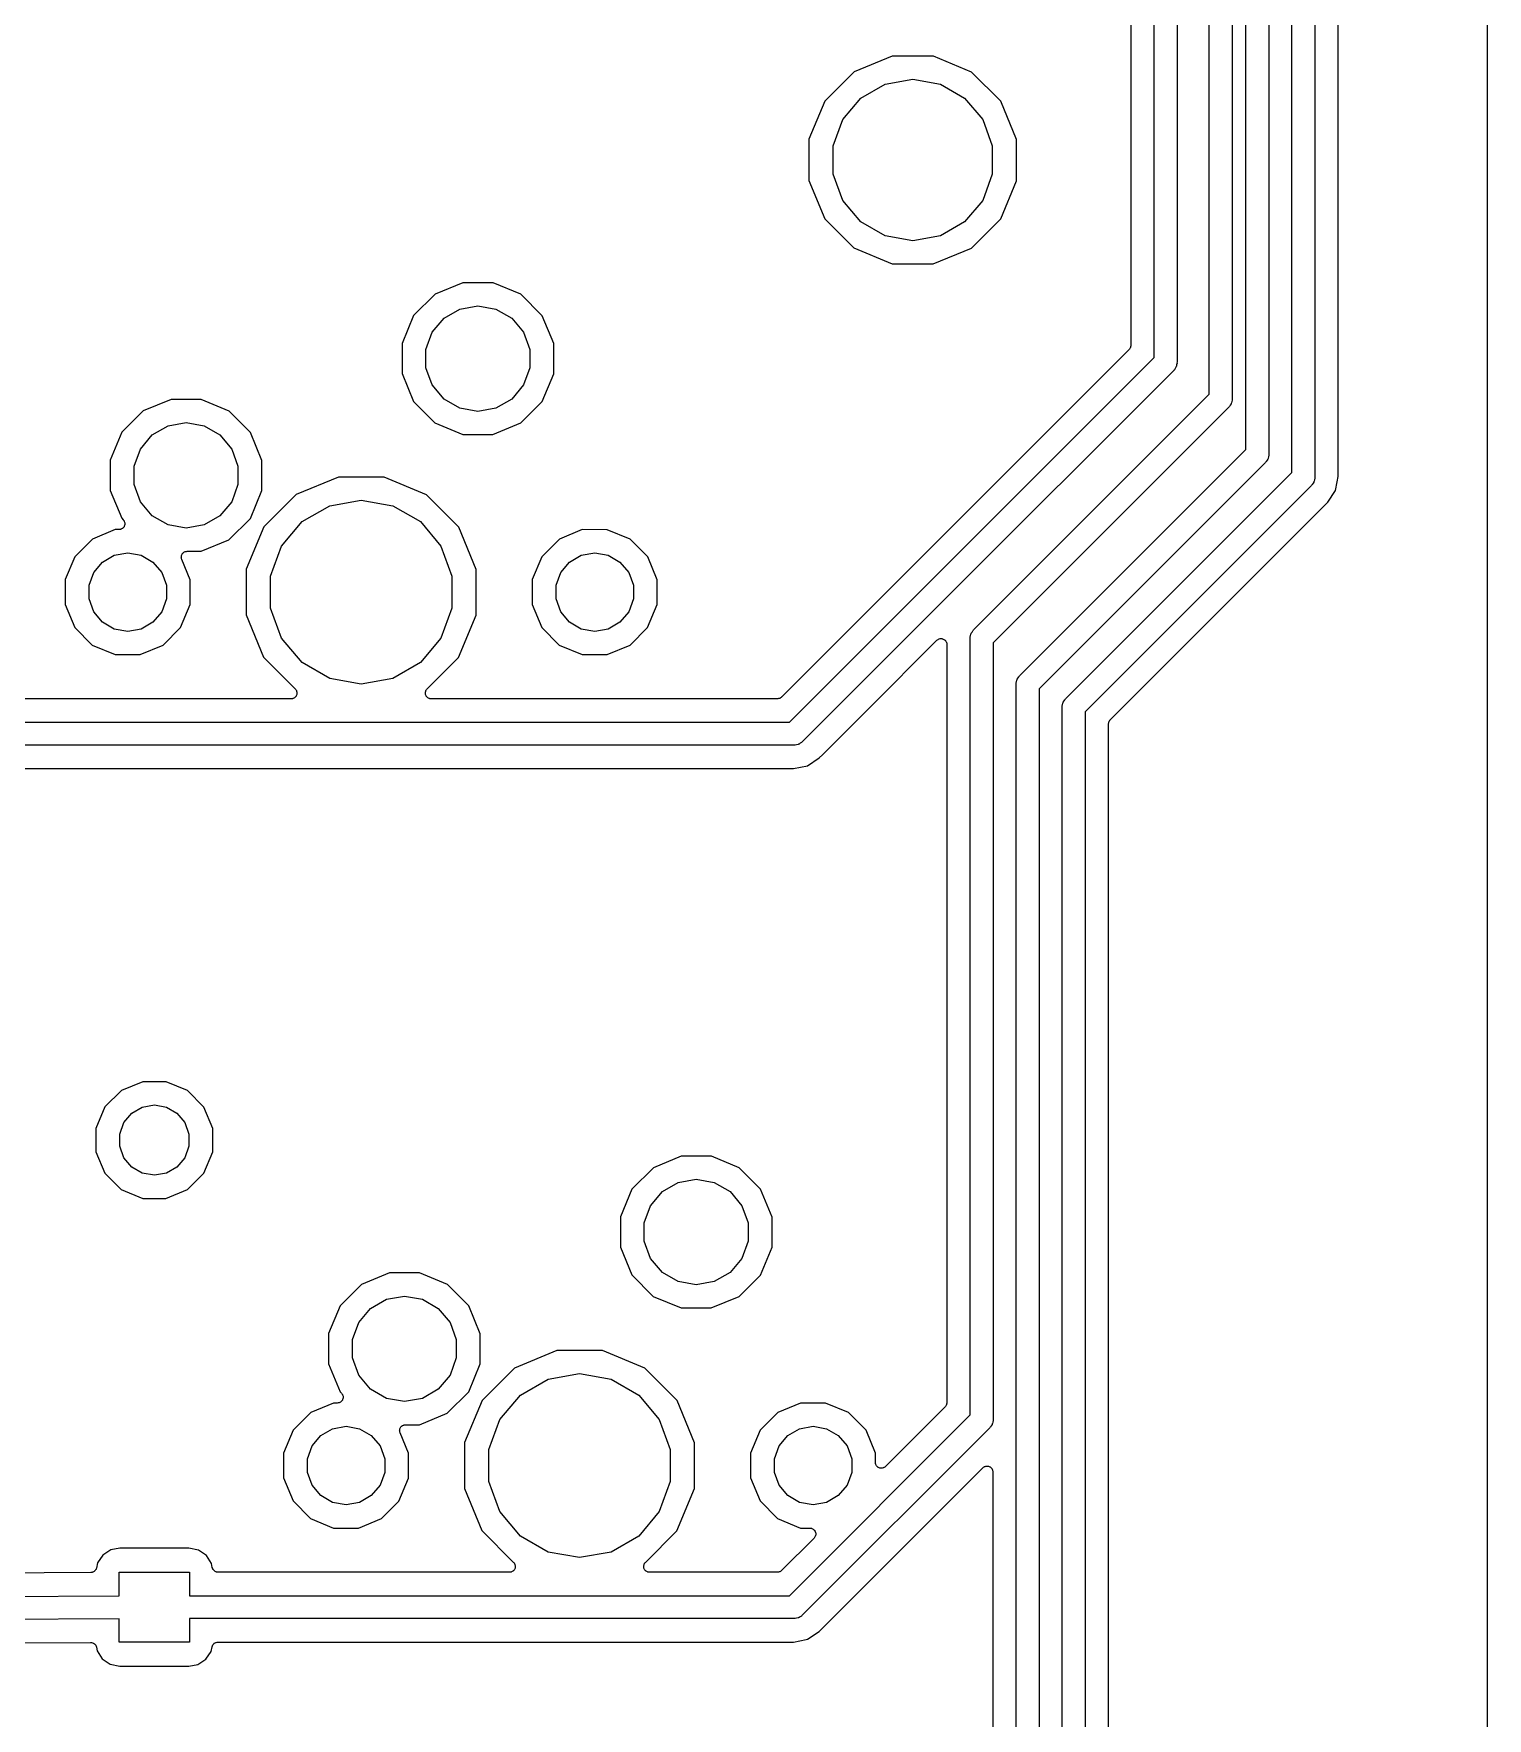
# Model space of a CAD drawing. Extents: x 30 to 169, y -146 to -30.
# Drawn here: x 137.38 to 169, y -103.5 to -66.85 of the extents above; entities that cross this region are included whole.
import ezdxf

# ---------------------------------------------------------------- set-up
doc = ezdxf.new("R2010")
doc.units = 0
doc.header["$MEASUREMENT"] = 0
doc.layers.add('BLACK', color=7, linetype='CONTINUOUS')

msp = doc.modelspace()

# ---------------------------------------------------------------- linework, layer by layer
at = {"layer": 'Black'}
for p, q in [((169, -32.7452), (169, -145.873)), ((165.25, -37), (165.25, -76.5)), ((164.75, -76.3964), (164.75, -37.1036)), ((165.758, -76.4875), (165.758, -37.0125)), ((163.75, -75.8964), (163.75, -38.1036)), ((164.25, -38), (164.25, -76)), ((163.45, -39.2), (163.45, -74.8)), ((162.95, -74.6964), (162.95, -39.3036)), ((161.75, -73.8964), (161.75, -40.1036)), ((162.25, -40), (162.25, -74)), ((161.242, -62.1366), (161.242, -73.6334)), ((156.053, -67.3416), (155.223, -67.6846)), ((156.951, -67.3424), (156.053, -67.3416)), ((157.781, -67.6869), (156.951, -67.3424)), ((155.223, -67.6846), (154.587, -68.3193)), ((158.415, -68.3226), (157.781, -67.6869)), ((155.371, -68.2543), (155.899, -67.9493)), ((155.899, -67.9493), (156.5, -67.8433)), ((156.5, -67.8433), (157.101, -67.9493)), ((157.101, -67.9493), (157.629, -68.2543)), ((154.587, -68.3193), (154.242, -69.1489)), ((154.979, -68.7217), (155.371, -68.2543)), ((157.629, -68.2543), (158.021, -68.7217)), ((158.758, -69.1528), (158.415, -68.3226)), ((154.77, -69.295), (154.979, -68.7217)), ((158.021, -68.7217), (158.23, -69.295)), ((154.242, -69.1489), (154.242, -70.0472)), ((158.758, -70.0511), (158.758, -69.1528)), ((154.77, -69.905), (154.77, -69.295)), ((158.23, -69.295), (158.23, -69.905)), ((154.979, -70.4783), (154.77, -69.905)), ((158.23, -69.905), (158.021, -70.4783)), ((154.242, -70.0472), (154.585, -70.8774)), ((158.413, -70.8807), (158.758, -70.0511)), ((155.371, -70.9457), (154.979, -70.4783)), ((158.021, -70.4783), (157.629, -70.9457)), ((154.585, -70.8774), (155.219, -71.5131)), ((155.899, -71.2507), (155.371, -70.9457)), ((157.629, -70.9457), (157.101, -71.2507)), ((157.777, -71.5154), (158.413, -70.8807)), ((156.5, -71.3567), (155.899, -71.2507)), ((157.101, -71.2507), (156.5, -71.3567)), ((155.219, -71.5131), (156.049, -71.8576)), ((156.947, -71.8584), (157.777, -71.5154)), ((156.049, -71.8576), (156.947, -71.8584)), ((146.106, -72.5195), (145.641, -72.9836)), ((146.713, -72.2687), (146.106, -72.5195)), ((147.37, -72.2693), (146.713, -72.2687)), ((147.976, -72.5212), (147.37, -72.2693)), ((148.44, -72.986), (147.976, -72.5212)), ((146.302, -73.0411), (146.648, -72.8418)), ((146.648, -72.8418), (147.04, -72.7726)), ((147.04, -72.7726), (147.432, -72.8418)), ((147.432, -72.8418), (147.778, -73.0411)), ((145.641, -72.9836), (145.389, -73.5902)), ((146.046, -73.3463), (146.302, -73.0411)), ((147.778, -73.0411), (148.034, -73.3463)), ((148.691, -73.593), (148.44, -72.986)), ((145.389, -73.5902), (145.389, -74.247)), ((145.91, -73.7208), (146.046, -73.3463)), ((148.034, -73.3463), (148.17, -73.7208)), ((148.691, -74.2498), (148.691, -73.593)), ((161.242, -73.6445), (161.237, -73.6605)), ((161.242, -73.6334), (161.241, -73.6389)), ((161.241, -73.6389), (161.242, -73.6445)), ((145.91, -74.1192), (145.91, -73.7208)), ((148.17, -73.7208), (148.17, -74.1192)), ((161.205, -73.7232), (156.464, -78.464)), ((156.823, -78.8232), (161.75, -73.8964)), ((161.208, -73.7186), (161.205, -73.7232)), ((161.212, -73.7151), (161.208, -73.7186)), ((161.221, -73.7007), (161.212, -73.7151)), ((161.23, -73.6871), (161.221, -73.7007)), ((161.232, -73.6817), (161.23, -73.6871)), ((161.234, -73.6769), (161.232, -73.6817)), ((161.237, -73.6605), (161.234, -73.6769)), ((162.249, -74.0218), (162.241, -74.0533)), ((162.25, -74), (162.248, -74.0108)), ((162.248, -74.0108), (162.249, -74.0218)), ((145.389, -74.247), (145.64, -74.854)), ((146.046, -74.4937), (145.91, -74.1192)), ((148.17, -74.1192), (148.034, -74.4937)), ((148.439, -74.8564), (148.691, -74.2498)), ((162.177, -74.1768), (157.177, -79.1768)), ((162.183, -74.1678), (162.177, -74.1768)), ((162.192, -74.1607), (162.183, -74.1678)), ((162.208, -74.1324), (162.192, -74.1607)), ((162.227, -74.1057), (162.208, -74.1324)), ((162.229, -74.095), (162.227, -74.1057)), ((162.235, -74.0855), (162.229, -74.095)), ((162.241, -74.0533), (162.235, -74.0855)), ((146.302, -74.7989), (146.046, -74.4937)), ((148.034, -74.4937), (147.778, -74.7989)), ((157.823, -79.8232), (162.95, -74.6964)), ((139.756, -75.0595), (139.291, -75.5236)), ((140.363, -74.8087), (139.756, -75.0595)), ((141.02, -74.8093), (140.363, -74.8087)), ((141.626, -75.0612), (141.02, -74.8093)), ((142.09, -75.526), (141.626, -75.0612)), ((145.64, -74.854), (146.104, -75.3188)), ((146.648, -74.9982), (146.302, -74.7989)), ((147.04, -75.0674), (146.648, -74.9982)), ((147.432, -74.9982), (147.04, -75.0674)), ((147.778, -74.7989), (147.432, -74.9982)), ((147.974, -75.3205), (148.439, -74.8564)), ((163.377, -74.9768), (158.25, -80.1036)), ((163.383, -74.9678), (163.377, -74.9768)), ((163.392, -74.9607), (163.383, -74.9678)), ((163.408, -74.9324), (163.392, -74.9607)), ((163.427, -74.9057), (163.408, -74.9324)), ((163.429, -74.895), (163.427, -74.9057)), ((163.435, -74.8855), (163.429, -74.895)), ((163.441, -74.8533), (163.435, -74.8855)), ((163.449, -74.8218), (163.441, -74.8533)), ((163.45, -74.8), (163.448, -74.8108)), ((163.448, -74.8108), (163.449, -74.8218)), ((139.952, -75.5811), (140.298, -75.3818)), ((140.298, -75.3818), (140.69, -75.3126)), ((140.69, -75.3126), (141.082, -75.3818)), ((141.082, -75.3818), (141.428, -75.5811)), ((146.104, -75.3188), (146.71, -75.5707)), ((147.367, -75.5713), (147.974, -75.3205)), ((139.291, -75.5236), (139.039, -76.1302)), ((139.696, -75.8863), (139.952, -75.5811)), ((141.428, -75.5811), (141.684, -75.8863)), ((142.341, -76.133), (142.09, -75.526)), ((146.71, -75.5707), (147.367, -75.5713)), ((139.039, -76.1302), (139.039, -76.787)), ((139.56, -76.2608), (139.696, -75.8863)), ((141.684, -75.8863), (141.82, -76.2608)), ((142.341, -76.7898), (142.341, -76.133)), ((158.823, -80.8232), (163.75, -75.8964)), ((164.177, -76.1768), (159.25, -81.1036)), ((164.183, -76.1678), (164.177, -76.1768)), ((164.192, -76.1607), (164.183, -76.1678)), ((164.208, -76.1324), (164.192, -76.1607)), ((164.227, -76.1057), (164.208, -76.1324)), ((164.229, -76.095), (164.227, -76.1057)), ((164.235, -76.0855), (164.229, -76.095)), ((164.241, -76.0533), (164.235, -76.0855)), ((164.249, -76.0218), (164.241, -76.0533)), ((164.25, -76), (164.248, -76.0108)), ((164.248, -76.0108), (164.249, -76.0218)), ((139.56, -76.6592), (139.56, -76.2608)), ((141.82, -76.2608), (141.82, -76.6592)), ((144.005, -76.4977), (143.085, -76.8778)), ((145, -76.4985), (144.005, -76.4977)), ((145.919, -76.8802), (145, -76.4985)), ((159.823, -81.3232), (164.75, -76.3964)), ((165.235, -76.5855), (165.229, -76.595)), ((165.241, -76.5533), (165.235, -76.5855)), ((165.249, -76.5218), (165.241, -76.5533)), ((165.25, -76.5), (165.248, -76.5108)), ((165.248, -76.5108), (165.249, -76.5218)), ((165.735, -76.601), (165.758, -76.4875)), ((139.039, -76.787), (139.29, -77.394)), ((139.696, -77.0337), (139.56, -76.6592)), ((141.82, -76.6592), (141.684, -77.0337)), ((142.089, -77.3964), (142.341, -76.7898)), ((143.085, -76.8778), (142.38, -77.5809)), ((146.622, -77.5846), (145.919, -76.8802)), ((165.177, -76.6768), (160.25, -81.6036)), ((165.183, -76.6678), (165.177, -76.6768)), ((165.192, -76.6607), (165.183, -76.6678)), ((165.208, -76.6324), (165.192, -76.6607)), ((165.227, -76.6057), (165.208, -76.6324)), ((165.229, -76.595), (165.227, -76.6057)), ((165.527, -77.0448), (165.698, -76.7891)), ((165.698, -76.7891), (165.735, -76.601)), ((139.952, -77.3389), (139.696, -77.0337)), ((141.684, -77.0337), (141.428, -77.3389)), ((143.213, -77.4667), (143.815, -77.1192)), ((143.815, -77.1192), (144.5, -76.9985)), ((144.5, -76.9985), (145.185, -77.1192)), ((145.185, -77.1192), (145.787, -77.4667)), ((160.795, -81.7768), (165.527, -77.0448)), ((139.151, -77.6409), (138.651, -77.8473)), ((139.23, -77.6409), (139.151, -77.6409)), ((139.246, -77.6381), (139.23, -77.6409)), ((139.263, -77.6366), (139.246, -77.6381)), ((139.268, -77.6343), (139.263, -77.6366)), ((139.273, -77.6333), (139.268, -77.6343)), ((139.288, -77.625), (139.273, -77.6333)), ((139.303, -77.618), (139.288, -77.625)), ((139.29, -77.394), (139.32, -77.4242)), ((139.307, -77.6141), (139.303, -77.618)), ((139.311, -77.6113), (139.307, -77.6141)), ((139.322, -77.5986), (139.311, -77.6113)), ((139.32, -77.4242), (139.329, -77.4378)), ((139.334, -77.5869), (139.322, -77.5986)), ((139.329, -77.4378), (139.34, -77.4505)), ((139.336, -77.5818), (139.334, -77.5869)), ((139.34, -77.5775), (139.336, -77.5818)), ((139.34, -77.4505), (139.342, -77.4558)), ((139.345, -77.5619), (139.34, -77.5775)), ((139.342, -77.4558), (139.345, -77.4604)), ((139.345, -77.4604), (139.349, -77.4764)), ((139.352, -77.5469), (139.345, -77.5619)), ((139.349, -77.4764), (139.355, -77.492)), ((139.353, -77.5413), (139.352, -77.5469)), ((139.355, -77.5361), (139.353, -77.5413)), ((139.355, -77.492), (139.355, -77.4976)), ((139.355, -77.4976), (139.356, -77.503)), ((139.356, -77.503), (139.355, -77.5195)), ((139.355, -77.5195), (139.355, -77.5361)), ((140.298, -77.5382), (139.952, -77.3389)), ((140.69, -77.6074), (140.298, -77.5382)), ((141.082, -77.5382), (140.69, -77.6074)), ((141.428, -77.3389), (141.082, -77.5382)), ((141.624, -77.8605), (142.089, -77.3964)), ((142.38, -77.5809), (141.999, -78.5002)), ((142.767, -77.9992), (143.213, -77.4667)), ((145.787, -77.4667), (146.233, -77.9992)), ((147.002, -78.5045), (146.622, -77.5846)), ((149.311, -77.6409), (148.811, -77.8473)), ((149.851, -77.6413), (149.311, -77.6409)), ((150.351, -77.8487), (149.851, -77.6413)), ((138.651, -77.8473), (138.269, -78.2292)), ((141.017, -78.1113), (141.624, -77.8605)), ((142.529, -78.6524), (142.767, -77.9992)), ((146.233, -77.9992), (146.471, -78.6524)), ((148.811, -77.8473), (148.429, -78.2292)), ((150.733, -78.2313), (150.351, -77.8487)), ((138.269, -78.2292), (138.061, -78.7285)), ((138.68, -78.5729), (138.871, -78.3457)), ((138.871, -78.3457), (139.128, -78.1974)), ((139.128, -78.1974), (139.42, -78.1458)), ((139.42, -78.1458), (139.712, -78.1974)), ((139.712, -78.1974), (139.969, -78.3457)), ((139.969, -78.3457), (140.16, -78.5729)), ((140.586, -78.2434), (140.588, -78.2297)), ((140.588, -78.2516), (140.586, -78.2434)), ((140.588, -78.2159), (140.591, -78.208)), ((140.588, -78.2297), (140.588, -78.2159)), ((140.588, -78.26), (140.588, -78.2516)), ((140.593, -78.273), (140.588, -78.26)), ((140.591, -78.208), (140.592, -78.1997)), ((140.592, -78.1997), (140.598, -78.1874)), ((140.596, -78.2865), (140.593, -78.273)), ((140.779, -78.7309), (140.596, -78.2865)), ((140.598, -78.1874), (140.603, -78.1744)), ((140.603, -78.1744), (140.608, -78.168)), ((140.608, -78.168), (140.612, -78.1606)), ((140.612, -78.1606), (140.622, -78.1513)), ((140.622, -78.1513), (140.631, -78.1407)), ((140.631, -78.1407), (140.639, -78.1365)), ((140.639, -78.1365), (140.645, -78.1308)), ((140.645, -78.1308), (140.658, -78.1256)), ((140.658, -78.1256), (140.67, -78.1186)), ((140.67, -78.1186), (140.678, -78.1172)), ((140.678, -78.1172), (140.686, -78.114)), ((140.686, -78.114), (140.699, -78.1134)), ((140.699, -78.1134), (140.713, -78.111)), ((140.713, -78.111), (141.017, -78.1113)), ((148.429, -78.2292), (148.221, -78.7285)), ((148.84, -78.5729), (149.031, -78.3457)), ((149.031, -78.3457), (149.288, -78.1974)), ((149.288, -78.1974), (149.58, -78.1458)), ((149.58, -78.1458), (149.872, -78.1974)), ((149.872, -78.1974), (150.129, -78.3457)), ((150.129, -78.3457), (150.32, -78.5729)), ((150.939, -78.7309), (150.733, -78.2313)), ((138.061, -78.7285), (138.061, -79.2691)), ((138.579, -78.8517), (138.68, -78.5729)), ((140.16, -78.5729), (140.261, -78.8517)), ((140.779, -79.2715), (140.779, -78.7309)), ((141.999, -78.5002), (141.998, -79.4955)), ((142.529, -79.3476), (142.529, -78.6524)), ((146.471, -78.6524), (146.471, -79.3476)), ((147.002, -79.2942), (147.002, -78.5045)), ((148.221, -78.7285), (148.221, -79.2691)), ((148.739, -78.8517), (148.84, -78.5729)), ((150.32, -78.5729), (150.421, -78.8517)), ((150.939, -79.2715), (150.939, -78.7309)), ((156.464, -78.464), (154.464, -80.464)), ((156.464, -78.464), (156.464, -78.464)), ((156.464, -78.464), (156.464, -78.464)), ((138.579, -79.1483), (138.579, -78.8517)), ((138.68, -79.4271), (138.579, -79.1483)), ((140.261, -79.1483), (140.16, -79.4271)), ((140.261, -78.8517), (140.261, -79.1483)), ((148.739, -79.1483), (148.739, -78.8517)), ((148.84, -79.4271), (148.739, -79.1483)), ((150.421, -79.1483), (150.32, -79.4271)), ((150.421, -78.8517), (150.421, -79.1483)), ((154.823, -80.8232), (156.823, -78.8232)), ((138.061, -79.2691), (138.267, -79.7687)), ((138.871, -79.6543), (138.68, -79.4271)), ((140.16, -79.4271), (139.969, -79.6543)), ((140.571, -79.7708), (140.779, -79.2715)), ((141.998, -79.4955), (142.378, -80.4154)), ((142.767, -80.0008), (142.529, -79.3476)), ((146.471, -79.3476), (146.233, -80.0008)), ((146.62, -80.4191), (147.001, -79.4998)), ((147.001, -79.4998), (147.002, -79.2942)), ((147.002, -79.2942), (147.002, -79.2942)), ((148.221, -79.2691), (148.427, -79.7687)), ((149.031, -79.6543), (148.84, -79.4271)), ((150.32, -79.4271), (150.129, -79.6543)), ((150.731, -79.7708), (150.939, -79.2715)), ((157.177, -79.1768), (155.177, -81.1768)), ((138.267, -79.7687), (138.649, -80.1513)), ((139.128, -79.8026), (138.871, -79.6543)), ((139.42, -79.8541), (139.128, -79.8026)), ((139.712, -79.8026), (139.42, -79.8541)), ((139.969, -79.6543), (139.712, -79.8026)), ((140.189, -80.1527), (140.571, -79.7708)), ((148.427, -79.7687), (148.809, -80.1513)), ((149.288, -79.8026), (149.031, -79.6543)), ((149.58, -79.8541), (149.288, -79.8026)), ((149.872, -79.8026), (149.58, -79.8541)), ((150.129, -79.6543), (149.872, -79.8026)), ((150.349, -80.1527), (150.731, -79.7708)), ((157.773, -79.8943), (157.792, -79.8676)), ((157.792, -79.8676), (157.808, -79.8393)), ((157.808, -79.8393), (157.817, -79.8322)), ((157.817, -79.8322), (157.823, -79.8232)), ((138.649, -80.1513), (139.149, -80.3587)), ((139.689, -80.3591), (140.189, -80.1527)), ((143.213, -80.5332), (142.767, -80.0008)), ((146.233, -80.0008), (145.787, -80.5332)), ((148.809, -80.1513), (149.309, -80.3587)), ((149.849, -80.3591), (150.349, -80.1527)), ((155.536, -81.536), (157.025, -80.0468)), ((157.025, -80.0468), (157.039, -80.0373)), ((157.039, -80.0373), (157.052, -80.0266)), ((157.052, -80.0266), (157.057, -80.0247)), ((157.057, -80.0247), (157.061, -80.0215)), ((157.061, -80.0215), (157.077, -80.0172)), ((157.077, -80.0172), (157.093, -80.0115)), ((157.093, -80.0115), (157.099, -80.0115)), ((157.099, -80.0115), (157.104, -80.0101)), ((157.104, -80.0101), (157.12, -80.0115)), ((157.12, -80.0115), (157.137, -80.0115)), ((157.137, -80.0115), (157.142, -80.0134)), ((157.142, -80.0134), (157.148, -80.0139)), ((157.148, -80.0139), (157.163, -80.0209)), ((157.163, -80.0209), (157.178, -80.0266)), ((157.178, -80.0266), (157.183, -80.0302)), ((157.183, -80.0302), (157.188, -80.0325)), ((157.188, -80.0325), (157.2, -80.0443)), ((157.2, -80.0443), (157.212, -80.0549)), ((157.212, -80.0549), (157.215, -80.0598)), ((157.215, -80.0598), (157.219, -80.0637)), ((157.219, -80.0637), (157.226, -80.0788)), ((157.226, -80.0788), (157.234, -80.0931)), ((157.234, -80.0931), (157.235, -80.0986)), ((157.235, -80.0986), (157.238, -80.1037)), ((157.238, -80.1037), (157.239, -80.1202)), ((157.239, -80.1202), (157.242, -80.1366)), ((157.242, -80.1366), (157.242, -96.6334)), ((157.75, -80), (157.752, -79.9892)), ((157.75, -96.8964), (157.75, -80)), ((157.751, -79.9782), (157.759, -79.9467)), ((157.752, -79.9892), (157.751, -79.9782)), ((157.759, -79.9467), (157.765, -79.9145)), ((157.765, -79.9145), (157.771, -79.905)), ((157.771, -79.905), (157.773, -79.8943)), ((158.25, -80.1036), (158.25, -97)), ((139.149, -80.3587), (139.689, -80.3591)), ((142.378, -80.4154), (143.066, -81.1053)), ((143.815, -80.8808), (143.213, -80.5332)), ((145.787, -80.5332), (145.185, -80.8808)), ((145.933, -81.1051), (146.62, -80.4191)), ((149.309, -80.3587), (149.849, -80.3591)), ((154.464, -80.464), (153.643, -81.2848)), ((154.464, -80.464), (154.464, -80.464)), ((154.464, -80.464), (154.464, -80.464)), ((144.5, -81.0015), (143.815, -80.8808)), ((145.185, -80.8808), (144.5, -81.0015)), ((153.823, -81.8232), (154.823, -80.8232)), ((154.823, -80.8232), (154.823, -80.8232)), ((158.751, -80.9782), (158.759, -80.9467)), ((158.752, -80.9892), (158.751, -80.9782)), ((158.759, -80.9467), (158.765, -80.9145)), ((158.765, -80.9145), (158.771, -80.905)), ((158.771, -80.905), (158.773, -80.8943)), ((158.773, -80.8943), (158.792, -80.8676)), ((158.792, -80.8676), (158.808, -80.8393)), ((158.808, -80.8393), (158.817, -80.8322)), ((158.817, -80.8322), (158.823, -80.8232)), ((142.977, -81.322), (136.386, -81.322)), ((142.993, -81.3191), (142.977, -81.322)), ((143.009, -81.3177), (142.993, -81.3191)), ((143.014, -81.3153), (143.009, -81.3177)), ((143.02, -81.3143), (143.014, -81.3153)), ((143.034, -81.3061), (143.02, -81.3143)), ((143.049, -81.2991), (143.034, -81.3061)), ((143.053, -81.2951), (143.049, -81.2991)), ((143.058, -81.2923), (143.053, -81.2951)), ((143.069, -81.2796), (143.058, -81.2923)), ((143.066, -81.1053), (143.076, -81.1188)), ((143.081, -81.2679), (143.069, -81.2796)), ((143.076, -81.1188), (143.087, -81.1315)), ((143.083, -81.2628), (143.081, -81.2679)), ((143.087, -81.2585), (143.083, -81.2628)), ((143.087, -81.1315), (143.089, -81.1368)), ((143.092, -81.243), (143.087, -81.2585)), ((143.089, -81.1368), (143.092, -81.1414)), ((143.092, -81.1414), (143.096, -81.1574)), ((143.099, -81.228), (143.092, -81.243)), ((143.096, -81.1574), (143.102, -81.1729)), ((143.1, -81.2224), (143.099, -81.228)), ((143.102, -81.2171), (143.1, -81.2224)), ((143.102, -81.1729), (143.102, -81.1786)), ((143.102, -81.1786), (143.103, -81.184)), ((143.103, -81.184), (143.102, -81.2005)), ((143.102, -81.2005), (143.102, -81.2171)), ((145.896, -81.1838), (145.897, -81.1785)), ((145.897, -81.2004), (145.896, -81.1838)), ((145.897, -81.1729), (145.903, -81.1573)), ((145.897, -81.1785), (145.897, -81.1729)), ((145.897, -81.2171), (145.897, -81.2004)), ((145.899, -81.2223), (145.897, -81.2171)), ((145.9, -81.2278), (145.899, -81.2223)), ((145.907, -81.2429), (145.9, -81.2278)), ((145.903, -81.1573), (145.907, -81.1412)), ((145.907, -81.1412), (145.91, -81.1367)), ((145.912, -81.2585), (145.907, -81.2429)), ((145.91, -81.1367), (145.912, -81.1315)), ((145.912, -81.1315), (145.923, -81.1187)), ((145.916, -81.2627), (145.912, -81.2585)), ((145.918, -81.2678), (145.916, -81.2627)), ((145.93, -81.2795), (145.918, -81.2678)), ((145.923, -81.1187), (145.933, -81.1051)), ((145.941, -81.2923), (145.93, -81.2795)), ((145.945, -81.2951), (145.941, -81.2923)), ((145.949, -81.299), (145.945, -81.2951)), ((145.964, -81.306), (145.949, -81.299)), ((145.979, -81.3143), (145.964, -81.306)), ((145.984, -81.3153), (145.979, -81.3143)), ((145.989, -81.3176), (145.984, -81.3153)), ((146.006, -81.3191), (145.989, -81.3176)), ((146.022, -81.322), (146.006, -81.3191)), ((153.553, -81.322), (146.022, -81.322)), ((153.559, -81.321), (153.553, -81.322)), ((153.564, -81.3215), (153.559, -81.321)), ((153.581, -81.3172), (153.564, -81.3215)), ((153.597, -81.3143), (153.581, -81.3172)), ((153.602, -81.3115), (153.597, -81.3143)), ((153.607, -81.3101), (153.602, -81.3115)), ((153.621, -81.3006), (153.607, -81.3101)), ((153.635, -81.2923), (153.621, -81.3006)), ((153.639, -81.288), (153.635, -81.2923)), ((153.643, -81.2848), (153.639, -81.288)), ((155.177, -81.1768), (154.177, -82.1768)), ((155.177, -81.1768), (155.177, -81.1768)), ((158.75, -81), (158.752, -80.9892)), ((158.75, -104.896), (158.75, -81)), ((159.25, -81.1036), (159.25, -105)), ((159.792, -81.3676), (159.808, -81.3393)), ((159.808, -81.3393), (159.817, -81.3322)), ((159.817, -81.3322), (159.823, -81.3232)), ((154.536, -82.536), (155.536, -81.536)), ((155.536, -81.536), (155.536, -81.536)), ((155.536, -81.536), (155.536, -81.536)), ((159.75, -81.5), (159.752, -81.4892)), ((159.75, -105.896), (159.75, -81.5)), ((159.751, -81.4782), (159.759, -81.4467)), ((159.752, -81.4892), (159.751, -81.4782)), ((159.759, -81.4467), (159.765, -81.4145)), ((159.765, -81.4145), (159.771, -81.405)), ((159.771, -81.405), (159.773, -81.3943)), ((159.773, -81.3943), (159.792, -81.3676)), ((160.25, -81.6036), (160.25, -106)), ((135.762, -81.83), (153.816, -81.83)), ((153.816, -81.83), (153.823, -81.8232)), ((160.758, -81.8555), (160.763, -81.8395)), ((160.759, -81.8611), (160.758, -81.8555)), ((160.758, -81.8666), (160.759, -81.8611)), ((160.758, -105.987), (160.758, -81.8666)), ((160.763, -81.8395), (160.766, -81.8231)), ((160.766, -81.8231), (160.768, -81.8183)), ((160.768, -81.8183), (160.77, -81.8129)), ((160.77, -81.8129), (160.779, -81.7993)), ((160.779, -81.7993), (160.788, -81.7849)), ((160.788, -81.7849), (160.792, -81.7814)), ((160.792, -81.7814), (160.795, -81.7768)), ((153.92, -82.33), (135.762, -82.33)), ((153.931, -82.3281), (153.92, -82.33)), ((153.942, -82.329), (153.931, -82.3281)), ((153.973, -82.3206), (153.942, -82.329)), ((154.006, -82.3149), (153.973, -82.3206)), ((154.015, -82.3094), (154.006, -82.3149)), ((154.026, -82.3066), (154.015, -82.3094)), ((154.052, -82.2878), (154.026, -82.3066)), ((154.081, -82.2715), (154.052, -82.2878)), ((154.088, -82.2631), (154.081, -82.2715)), ((154.097, -82.2568), (154.088, -82.2631)), ((154.177, -82.1768), (154.097, -82.2568)), ((153.907, -82.838), (154.209, -82.778)), ((154.209, -82.778), (154.465, -82.6071)), ((154.465, -82.6071), (154.536, -82.536)), ((154.536, -82.536), (154.536, -82.536)), ((154.536, -82.536), (154.536, -82.536)), ((136.385, -82.838), (153.907, -82.838)), ((139.748, -89.6498), (139.282, -89.8427)), ((140.254, -89.6502), (139.748, -89.6498)), ((140.72, -89.844), (140.254, -89.6502)), ((139.282, -89.8427), (138.924, -90.1997)), ((141.077, -90.2015), (140.72, -89.844)), ((138.924, -90.1997), (138.73, -90.6663)), ((139.338, -90.5375), (139.508, -90.334)), ((139.508, -90.334), (139.738, -90.2012)), ((139.738, -90.2012), (140, -90.1551)), ((140, -90.1551), (140.262, -90.2012)), ((140.262, -90.2012), (140.492, -90.334)), ((140.492, -90.334), (140.662, -90.5375)), ((141.27, -90.6685), (141.077, -90.2015)), ((138.73, -90.6663), (138.73, -91.1715)), ((139.247, -90.7872), (139.338, -90.5375)), ((139.247, -91.0528), (139.247, -90.7872)), ((140.662, -90.5375), (140.753, -90.7872)), ((140.753, -90.7872), (140.753, -91.0528)), ((141.27, -91.1737), (141.27, -90.6685)), ((138.73, -91.1715), (138.923, -91.6385)), ((139.338, -91.3025), (139.247, -91.0528)), ((140.753, -91.0528), (140.662, -91.3025)), ((141.076, -91.6403), (141.27, -91.1737)), ((139.508, -91.506), (139.338, -91.3025)), ((139.738, -91.6388), (139.508, -91.506)), ((140.492, -91.506), (140.262, -91.6388)), ((140.662, -91.3025), (140.492, -91.506)), ((150.856, -91.5195), (150.391, -91.9836)), ((151.463, -91.2687), (150.856, -91.5195)), ((152.12, -91.2693), (151.463, -91.2687)), ((152.726, -91.5212), (152.12, -91.2693)), ((153.19, -91.986), (152.726, -91.5212)), ((138.923, -91.6385), (139.28, -91.996)), ((140, -91.6849), (139.738, -91.6388)), ((140.262, -91.6388), (140, -91.6849)), ((140.718, -91.9973), (141.076, -91.6403)), ((151.052, -92.0411), (151.398, -91.8418)), ((151.398, -91.8418), (151.79, -91.7726)), ((151.79, -91.7726), (152.182, -91.8418)), ((152.182, -91.8418), (152.528, -92.0411)), ((139.28, -91.996), (139.746, -92.1898)), ((139.746, -92.1898), (140.252, -92.1902)), ((140.252, -92.1902), (140.718, -91.9973)), ((150.391, -91.9836), (150.139, -92.5902)), ((150.66, -92.7208), (150.796, -92.3463)), ((150.796, -92.3463), (151.052, -92.0411)), ((152.528, -92.0411), (152.784, -92.3463)), ((152.784, -92.3463), (152.92, -92.7208)), ((153.441, -92.593), (153.19, -91.986)), ((150.139, -92.5902), (150.139, -93.247)), ((153.441, -93.2498), (153.441, -92.593)), ((150.66, -93.1192), (150.66, -92.7208)), ((152.92, -92.7208), (152.92, -93.1192)), ((150.139, -93.247), (150.39, -93.854)), ((150.796, -93.4937), (150.66, -93.1192)), ((152.92, -93.1192), (152.784, -93.4937)), ((153.189, -93.8564), (153.441, -93.2498)), ((145.113, -93.8087), (144.506, -94.0595)), ((145.77, -93.8093), (145.113, -93.8087)), ((146.376, -94.0612), (145.77, -93.8093)), ((151.052, -93.7989), (150.796, -93.4937)), ((151.398, -93.9982), (151.052, -93.7989)), ((152.528, -93.7989), (152.182, -93.9982)), ((152.784, -93.4937), (152.528, -93.7989)), ((144.506, -94.0595), (144.041, -94.5236)), ((146.84, -94.526), (146.376, -94.0612)), ((150.39, -93.854), (150.854, -94.3188)), ((151.79, -94.0674), (151.398, -93.9982)), ((152.182, -93.9982), (151.79, -94.0674)), ((152.724, -94.3205), (153.189, -93.8564)), ((144.041, -94.5236), (143.789, -95.1302)), ((144.702, -94.5811), (145.048, -94.3818)), ((145.048, -94.3818), (145.44, -94.3126)), ((145.44, -94.3126), (145.832, -94.3818)), ((145.832, -94.3818), (146.178, -94.5811)), ((147.091, -95.133), (146.84, -94.526)), ((150.854, -94.3188), (151.46, -94.5707)), ((152.117, -94.5713), (152.724, -94.3205)), ((144.31, -95.2608), (144.446, -94.8863)), ((144.446, -94.8863), (144.702, -94.5811)), ((146.178, -94.5811), (146.434, -94.8863)), ((146.434, -94.8863), (146.57, -95.2608)), ((151.46, -94.5707), (152.117, -94.5713)), ((143.789, -95.1302), (143.789, -95.787)), ((144.31, -95.6592), (144.31, -95.2608)), ((146.57, -95.2608), (146.57, -95.6592)), ((147.091, -95.7898), (147.091, -95.133)), ((148.755, -95.4977), (147.835, -95.8778)), ((149.75, -95.4985), (148.755, -95.4977)), ((150.669, -95.8802), (149.75, -95.4985)), ((143.789, -95.787), (144.04, -96.394)), ((144.446, -96.0337), (144.31, -95.6592)), ((146.57, -95.6592), (146.434, -96.0337)), ((146.839, -96.3964), (147.091, -95.7898)), ((147.835, -95.8778), (147.13, -96.5809)), ((148.565, -96.1192), (149.25, -95.9985)), ((149.25, -95.9985), (149.935, -96.1192)), ((151.372, -96.5846), (150.669, -95.8802)), ((144.702, -96.3389), (144.446, -96.0337)), ((145.048, -96.5382), (144.702, -96.3389)), ((146.178, -96.3389), (145.832, -96.5382)), ((146.434, -96.0337), (146.178, -96.3389)), ((147.963, -96.4667), (148.565, -96.1192)), ((149.935, -96.1192), (150.537, -96.4667)), ((143.901, -96.6409), (143.401, -96.8473)), ((143.98, -96.6409), (143.901, -96.6409)), ((143.996, -96.6381), (143.98, -96.6409)), ((144.013, -96.6366), (143.996, -96.6381)), ((144.018, -96.6343), (144.013, -96.6366)), ((144.023, -96.6333), (144.018, -96.6343)), ((144.038, -96.625), (144.023, -96.6333)), ((144.053, -96.618), (144.038, -96.625)), ((144.04, -96.394), (144.07, -96.4242)), ((144.057, -96.6141), (144.053, -96.618)), ((144.061, -96.6113), (144.057, -96.6141)), ((144.072, -96.5986), (144.061, -96.6113)), ((144.07, -96.4242), (144.079, -96.4378)), ((144.084, -96.5869), (144.072, -96.5986)), ((144.079, -96.4378), (144.09, -96.4505)), ((144.086, -96.5818), (144.084, -96.5869)), ((144.09, -96.5775), (144.086, -96.5818)), ((144.09, -96.4505), (144.092, -96.4558)), ((144.095, -96.5619), (144.09, -96.5775)), ((144.092, -96.4558), (144.095, -96.4604)), ((144.095, -96.4604), (144.099, -96.4764)), ((144.102, -96.5469), (144.095, -96.5619)), ((144.099, -96.4764), (144.105, -96.492)), ((144.103, -96.5413), (144.102, -96.5469)), ((144.105, -96.5361), (144.103, -96.5413)), ((144.105, -96.492), (144.105, -96.4976)), ((144.105, -96.4976), (144.106, -96.503)), ((144.106, -96.503), (144.105, -96.5195)), ((144.105, -96.5195), (144.105, -96.5361)), ((145.44, -96.6074), (145.048, -96.5382)), ((145.832, -96.5382), (145.44, -96.6074)), ((146.374, -96.8605), (146.839, -96.3964)), ((147.13, -96.5809), (146.749, -97.5002)), ((147.517, -96.9992), (147.963, -96.4667)), ((150.537, -96.4667), (150.983, -96.9992)), ((151.752, -97.5045), (151.372, -96.5846)), ((154.061, -96.6409), (153.561, -96.8473)), ((154.601, -96.6413), (154.061, -96.6409)), ((155.101, -96.8487), (154.601, -96.6413)), ((157.205, -96.7232), (155.906, -98.0223)), ((157.208, -96.7186), (157.205, -96.7232)), ((157.212, -96.7151), (157.208, -96.7186)), ((157.221, -96.7007), (157.212, -96.7151)), ((157.23, -96.6871), (157.221, -96.7007)), ((157.232, -96.6817), (157.23, -96.6871)), ((157.234, -96.6769), (157.232, -96.6817)), ((157.237, -96.6605), (157.234, -96.6769)), ((157.242, -96.6445), (157.237, -96.6605)), ((157.242, -96.6334), (157.241, -96.6389)), ((157.241, -96.6389), (157.242, -96.6445)), ((143.401, -96.8473), (143.019, -97.2292)), ((145.767, -97.1113), (146.374, -96.8605)), ((147.279, -97.6524), (147.517, -96.9992)), ((150.983, -96.9992), (151.221, -97.6524)), ((153.561, -96.8473), (153.179, -97.2292)), ((153.816, -100.83), (157.75, -96.8964)), ((155.483, -97.2313), (155.101, -96.8487)), ((158.227, -97.1057), (158.208, -97.1324)), ((158.229, -97.095), (158.227, -97.1057)), ((158.235, -97.0855), (158.229, -97.095)), ((158.241, -97.0533), (158.235, -97.0855)), ((158.249, -97.0218), (158.241, -97.0533)), ((158.25, -97), (158.248, -97.0108)), ((158.248, -97.0108), (158.249, -97.0218)), ((143.019, -97.2292), (142.811, -97.7285)), ((143.43, -97.5729), (143.621, -97.3457)), ((143.621, -97.3457), (143.878, -97.1974)), ((143.878, -97.1974), (144.17, -97.1458)), ((144.17, -97.1458), (144.462, -97.1974)), ((144.462, -97.1974), (144.719, -97.3457)), ((144.719, -97.3457), (144.91, -97.5729)), ((145.336, -97.2434), (145.338, -97.2297)), ((145.338, -97.2516), (145.336, -97.2434)), ((145.338, -97.2159), (145.341, -97.208)), ((145.338, -97.2297), (145.338, -97.2159)), ((145.338, -97.26), (145.338, -97.2516)), ((145.343, -97.273), (145.338, -97.26)), ((145.341, -97.208), (145.342, -97.1997)), ((145.342, -97.1997), (145.348, -97.1874)), ((145.346, -97.2865), (145.343, -97.273)), ((145.529, -97.7309), (145.346, -97.2865)), ((145.348, -97.1874), (145.353, -97.1744)), ((145.353, -97.1744), (145.358, -97.168)), ((145.358, -97.168), (145.362, -97.1606)), ((145.362, -97.1606), (145.372, -97.1513)), ((145.372, -97.1513), (145.381, -97.1407)), ((145.381, -97.1407), (145.389, -97.1365)), ((145.389, -97.1365), (145.395, -97.1308)), ((145.395, -97.1308), (145.408, -97.1256)), ((145.408, -97.1256), (145.42, -97.1186)), ((145.42, -97.1186), (145.428, -97.1172)), ((145.428, -97.1172), (145.436, -97.114)), ((145.436, -97.114), (145.449, -97.1134)), ((145.449, -97.1134), (145.463, -97.111)), ((145.463, -97.111), (145.767, -97.1113)), ((153.179, -97.2292), (152.971, -97.7285)), ((153.59, -97.5729), (153.781, -97.3457)), ((153.781, -97.3457), (154.038, -97.1974)), ((154.038, -97.1974), (154.33, -97.1458)), ((158.177, -97.1768), (154.097, -101.257)), ((154.33, -97.1458), (154.622, -97.1974)), ((154.622, -97.1974), (154.879, -97.3457)), ((154.879, -97.3457), (155.07, -97.5729)), ((155.689, -97.7309), (155.483, -97.2313)), ((158.183, -97.1678), (158.177, -97.1768)), ((158.192, -97.1607), (158.183, -97.1678)), ((158.208, -97.1324), (158.192, -97.1607)), ((142.811, -97.7285), (142.811, -98.2691)), ((143.329, -97.8517), (143.43, -97.5729)), ((144.91, -97.5729), (145.011, -97.8517)), ((145.529, -98.2715), (145.529, -97.7309)), ((146.749, -97.5002), (146.748, -98.4955)), ((147.279, -98.3476), (147.279, -97.6524)), ((151.221, -97.6524), (151.221, -98.3476)), ((151.751, -98.4998), (151.752, -97.5045)), ((152.971, -97.7285), (152.971, -98.2691)), ((153.489, -97.8517), (153.59, -97.5729)), ((155.07, -97.5729), (155.171, -97.8517)), ((155.689, -97.9323), (155.689, -97.7309)), ((143.329, -98.1483), (143.329, -97.8517)), ((143.43, -98.4271), (143.329, -98.1483)), ((145.011, -98.1483), (144.91, -98.4271)), ((145.011, -97.8517), (145.011, -98.1483)), ((153.489, -98.1483), (153.489, -97.8517)), ((153.59, -98.4271), (153.489, -98.1483)), ((154.465, -101.607), (158.025, -98.0468)), ((155.171, -98.1483), (155.07, -98.4271)), ((155.171, -97.8517), (155.171, -98.1483)), ((155.692, -97.9488), (155.689, -97.9323)), ((155.693, -97.9653), (155.692, -97.9488)), ((155.696, -97.9703), (155.693, -97.9653)), ((155.697, -97.9758), (155.696, -97.9703)), ((155.705, -97.9902), (155.697, -97.9758)), ((155.712, -98.0053), (155.705, -97.9902)), ((155.716, -98.0092), (155.712, -98.0053)), ((155.719, -98.014), (155.716, -98.0092)), ((155.731, -98.0247), (155.719, -98.014)), ((155.743, -98.0365), (155.731, -98.0247)), ((155.748, -98.0388), (155.743, -98.0365)), ((155.752, -98.0424), (155.748, -98.0388)), ((155.768, -98.0481), (155.752, -98.0424)), ((155.783, -98.0551), (155.768, -98.0481)), ((155.789, -98.0556), (155.783, -98.0551)), ((155.794, -98.0575), (155.789, -98.0556)), ((155.81, -98.0575), (155.794, -98.0575)), ((155.827, -98.059), (155.81, -98.0575)), ((155.832, -98.0575), (155.827, -98.059)), ((155.838, -98.0576), (155.832, -98.0575)), ((155.854, -98.0519), (155.838, -98.0576)), ((155.87, -98.0476), (155.854, -98.0519)), ((155.874, -98.0444), (155.87, -98.0476)), ((155.879, -98.0425), (155.874, -98.0444)), ((155.892, -98.0318), (155.879, -98.0425)), ((155.906, -98.0223), (155.892, -98.0318)), ((158.025, -98.0468), (158.039, -98.0373)), ((158.039, -98.0373), (158.052, -98.0266)), ((158.052, -98.0266), (158.057, -98.0247)), ((158.057, -98.0247), (158.061, -98.0215)), ((158.061, -98.0215), (158.077, -98.0172)), ((158.077, -98.0172), (158.093, -98.0115)), ((158.093, -98.0115), (158.099, -98.0115)), ((158.099, -98.0115), (158.104, -98.0101)), ((158.104, -98.0101), (158.12, -98.0115)), ((158.12, -98.0115), (158.137, -98.0115)), ((158.137, -98.0115), (158.142, -98.0134)), ((158.142, -98.0134), (158.148, -98.0139)), ((158.148, -98.0139), (158.163, -98.0209)), ((158.163, -98.0209), (158.178, -98.0266)), ((158.178, -98.0266), (158.183, -98.0302)), ((158.183, -98.0302), (158.188, -98.0325)), ((158.188, -98.0325), (158.2, -98.0443)), ((158.2, -98.0443), (158.212, -98.0549)), ((158.212, -98.0549), (158.215, -98.0598)), ((158.215, -98.0598), (158.219, -98.0637)), ((158.219, -98.0637), (158.226, -98.0788)), ((158.226, -98.0788), (158.234, -98.0931)), ((158.234, -98.0931), (158.235, -98.0986)), ((158.235, -98.0986), (158.238, -98.1037)), ((158.238, -98.1037), (158.239, -98.1202)), ((158.239, -98.1202), (158.242, -98.1366)), ((158.242, -98.1366), (158.242, -104.633)), ((142.811, -98.2691), (143.017, -98.7687)), ((143.621, -98.6543), (143.43, -98.4271)), ((144.91, -98.4271), (144.719, -98.6543)), ((145.321, -98.7708), (145.529, -98.2715)), ((146.748, -98.4955), (147.128, -99.4154)), ((147.517, -99.0008), (147.279, -98.3476)), ((151.221, -98.3476), (150.983, -99.0008)), ((151.37, -99.4191), (151.751, -98.4998)), ((152.971, -98.2691), (153.177, -98.7687)), ((153.781, -98.6543), (153.59, -98.4271)), ((155.07, -98.4271), (154.879, -98.6543)), ((143.017, -98.7687), (143.399, -99.1513)), ((143.878, -98.8026), (143.621, -98.6543)), ((144.17, -98.8541), (143.878, -98.8026)), ((144.462, -98.8026), (144.17, -98.8541)), ((144.719, -98.6543), (144.462, -98.8026)), ((144.939, -99.1527), (145.321, -98.7708)), ((153.177, -98.7687), (153.559, -99.1513)), ((154.038, -98.8026), (153.781, -98.6543)), ((154.33, -98.8541), (154.038, -98.8026)), ((154.622, -98.8026), (154.33, -98.8541)), ((154.879, -98.6543), (154.622, -98.8026)), ((143.399, -99.1513), (143.899, -99.3587)), ((144.439, -99.3591), (144.939, -99.1527)), ((147.963, -99.5332), (147.517, -99.0008)), ((150.983, -99.0008), (150.537, -99.5332)), ((153.559, -99.1513), (154.059, -99.3587)), ((143.899, -99.3587), (144.439, -99.3591)), ((147.128, -99.4154), (147.816, -100.105)), ((148.565, -99.8808), (147.963, -99.5332)), ((150.537, -99.5332), (149.935, -99.8808)), ((150.683, -100.105), (151.37, -99.4191)), ((154.352, -99.5756), (153.643, -100.285)), ((154.059, -99.3587), (154.263, -99.3588)), ((154.263, -99.3588), (154.279, -99.3617)), ((154.279, -99.3617), (154.295, -99.3632)), ((154.295, -99.3632), (154.301, -99.3656)), ((154.301, -99.3656), (154.306, -99.3665)), ((154.306, -99.3665), (154.32, -99.3748)), ((154.32, -99.3748), (154.335, -99.3818)), ((154.335, -99.3818), (154.339, -99.3858)), ((154.339, -99.3858), (154.344, -99.3886)), ((154.344, -99.3886), (154.355, -99.4013)), ((154.362, -99.5621), (154.352, -99.5756)), ((154.355, -99.4013), (154.367, -99.413)), ((154.373, -99.5494), (154.362, -99.5621)), ((154.367, -99.413), (154.369, -99.4181)), ((154.369, -99.4181), (154.373, -99.4224)), ((154.373, -99.4224), (154.378, -99.438)), ((154.374, -99.5441), (154.373, -99.5494)), ((154.378, -99.5395), (154.374, -99.5441)), ((154.378, -99.438), (154.385, -99.453)), ((154.382, -99.5235), (154.378, -99.5395)), ((154.388, -99.508), (154.382, -99.5235)), ((154.385, -99.453), (154.386, -99.4586)), ((154.386, -99.4586), (154.388, -99.4639)), ((154.388, -99.4639), (154.388, -99.4804)), ((154.388, -99.4804), (154.389, -99.4969)), ((154.389, -99.4969), (154.388, -99.5024)), ((154.388, -99.5024), (154.388, -99.508)), ((138.877, -99.9468), (138.761, -100.117)), ((139.051, -99.8351), (138.877, -99.9468)), ((139.25, -99.7976), (139.051, -99.8351)), ((140.749, -99.7976), (139.25, -99.7976)), ((140.963, -99.8409), (140.749, -99.7976)), ((141.133, -99.9569), (140.963, -99.8409)), ((141.245, -100.131), (141.133, -99.9569)), ((149.25, -100.002), (148.565, -99.8808)), ((149.935, -99.8808), (149.25, -100.002)), ((138.615, -100.329), (131.716, -100.366)), ((138.634, -100.326), (138.615, -100.329)), ((138.654, -100.323), (138.634, -100.326)), ((138.656, -100.322), (138.654, -100.323)), ((138.658, -100.321), (138.656, -100.322)), ((138.675, -100.311), (138.658, -100.321)), ((138.693, -100.302), (138.675, -100.311)), ((138.694, -100.3), (138.693, -100.302)), ((138.696, -100.299), (138.694, -100.3)), ((138.709, -100.284), (138.696, -100.299)), ((138.722, -100.269), (138.709, -100.284)), ((138.723, -100.267), (138.722, -100.269)), ((138.724, -100.265), (138.723, -100.267)), ((138.731, -100.246), (138.724, -100.265)), ((138.738, -100.228), (138.731, -100.246)), ((138.761, -100.117), (138.738, -100.228)), ((139.238, -100.834), (139.238, -100.318)), ((139.238, -100.318), (140.762, -100.318)), ((140.762, -100.318), (140.762, -100.83)), ((141.261, -100.218), (141.245, -100.131)), ((141.269, -100.238), (141.261, -100.218)), ((141.276, -100.258), (141.269, -100.238)), ((141.277, -100.259), (141.276, -100.258)), ((141.277, -100.26), (141.277, -100.259)), ((141.291, -100.276), (141.277, -100.26)), ((141.305, -100.292), (141.291, -100.276)), ((141.305, -100.293), (141.305, -100.292)), ((141.306, -100.293), (141.305, -100.293)), ((141.324, -100.304), (141.306, -100.293)), ((141.343, -100.314), (141.324, -100.304)), ((141.344, -100.314), (141.343, -100.314)), ((141.344, -100.315), (141.344, -100.314)), ((141.365, -100.318), (141.344, -100.315)), ((141.386, -100.322), (141.365, -100.318)), ((147.727, -100.322), (141.386, -100.322)), ((147.743, -100.319), (147.727, -100.322)), ((147.759, -100.318), (147.743, -100.319)), ((147.764, -100.315), (147.759, -100.318)), ((147.77, -100.314), (147.764, -100.315)), ((147.784, -100.306), (147.77, -100.314)), ((147.799, -100.299), (147.784, -100.306)), ((147.803, -100.295), (147.799, -100.299)), ((147.808, -100.292), (147.803, -100.295)), ((147.819, -100.28), (147.808, -100.292)), ((147.816, -100.105), (147.826, -100.119)), ((147.831, -100.268), (147.819, -100.28)), ((147.826, -100.119), (147.837, -100.131)), ((147.833, -100.263), (147.831, -100.268)), ((147.837, -100.258), (147.833, -100.263)), ((147.837, -100.131), (147.839, -100.137)), ((147.842, -100.243), (147.837, -100.258)), ((147.839, -100.137), (147.842, -100.141)), ((147.842, -100.141), (147.846, -100.157)), ((147.849, -100.228), (147.842, -100.243)), ((147.846, -100.157), (147.852, -100.173)), ((147.85, -100.222), (147.849, -100.228)), ((147.852, -100.217), (147.85, -100.222)), ((147.852, -100.173), (147.852, -100.179)), ((147.852, -100.179), (147.853, -100.184)), ((147.853, -100.184), (147.852, -100.201)), ((147.852, -100.201), (147.852, -100.217)), ((150.646, -100.184), (150.647, -100.178)), ((150.647, -100.2), (150.646, -100.184)), ((150.647, -100.173), (150.653, -100.157)), ((150.647, -100.178), (150.647, -100.173)), ((150.647, -100.217), (150.647, -100.2)), ((150.649, -100.222), (150.647, -100.217)), ((150.65, -100.228), (150.649, -100.222)), ((150.657, -100.243), (150.65, -100.228)), ((150.653, -100.157), (150.657, -100.141)), ((150.657, -100.141), (150.66, -100.137)), ((150.662, -100.258), (150.657, -100.243)), ((150.66, -100.137), (150.662, -100.131)), ((150.662, -100.131), (150.673, -100.119)), ((150.666, -100.263), (150.662, -100.258)), ((150.668, -100.268), (150.666, -100.263)), ((150.68, -100.28), (150.668, -100.268)), ((150.673, -100.119), (150.683, -100.105)), ((150.691, -100.292), (150.68, -100.28)), ((150.695, -100.295), (150.691, -100.292)), ((150.699, -100.299), (150.695, -100.295)), ((150.714, -100.306), (150.699, -100.299)), ((150.729, -100.314), (150.714, -100.306)), ((150.734, -100.315), (150.729, -100.314)), ((150.739, -100.318), (150.734, -100.315)), ((150.756, -100.319), (150.739, -100.318)), ((150.772, -100.322), (150.756, -100.319)), ((153.553, -100.322), (150.772, -100.322)), ((153.559, -100.321), (153.553, -100.322)), ((153.564, -100.322), (153.559, -100.321)), ((153.581, -100.317), (153.564, -100.322)), ((153.597, -100.314), (153.581, -100.317)), ((153.602, -100.312), (153.597, -100.314)), ((153.607, -100.31), (153.602, -100.312)), ((153.621, -100.301), (153.607, -100.31)), ((153.635, -100.292), (153.621, -100.301)), ((153.639, -100.288), (153.635, -100.292)), ((153.643, -100.285), (153.639, -100.288)), ((121.762, -100.926), (139.238, -100.834)), ((140.762, -100.83), (153.816, -100.83)), ((139.238, -101.334), (121.762, -101.427)), ((139.238, -101.842), (139.238, -101.334)), ((153.92, -101.33), (140.762, -101.33)), ((140.762, -101.33), (140.762, -101.842)), ((153.931, -101.328), (153.92, -101.33)), ((153.942, -101.329), (153.931, -101.328)), ((153.973, -101.321), (153.942, -101.329)), ((154.006, -101.315), (153.973, -101.321)), ((154.015, -101.309), (154.006, -101.315)), ((154.026, -101.307), (154.015, -101.309)), ((154.052, -101.288), (154.026, -101.307)), ((154.081, -101.272), (154.052, -101.288)), ((154.088, -101.263), (154.081, -101.272)), ((154.097, -101.257), (154.088, -101.263)), ((122.365, -101.931), (138.614, -101.845)), ((138.614, -101.845), (138.636, -101.849)), ((138.636, -101.849), (138.657, -101.853)), ((138.657, -101.853), (138.657, -101.853)), ((138.657, -101.853), (138.658, -101.853)), ((138.658, -101.853), (138.677, -101.864)), ((138.677, -101.864), (138.696, -101.874)), ((138.696, -101.874), (138.696, -101.874)), ((138.696, -101.874), (138.696, -101.875)), ((140.762, -101.842), (139.238, -101.842)), ((141.29, -101.883), (141.303, -101.868)), ((141.303, -101.868), (141.304, -101.867)), ((141.304, -101.867), (141.305, -101.866)), ((141.305, -101.866), (141.323, -101.856)), ((141.323, -101.856), (141.341, -101.846)), ((141.341, -101.846), (141.343, -101.845)), ((141.343, -101.845), (141.344, -101.845)), ((141.344, -101.845), (141.364, -101.842)), ((141.364, -101.842), (141.385, -101.838)), ((141.385, -101.838), (153.907, -101.838)), ((153.907, -101.838), (154.178, -101.784)), ((154.178, -101.784), (154.209, -101.778)), ((154.178, -101.784), (154.178, -101.784)), ((154.209, -101.778), (154.465, -101.607)), ((138.696, -101.875), (138.71, -101.891)), ((138.71, -101.891), (138.724, -101.908)), ((138.724, -101.908), (138.724, -101.908)), ((138.724, -101.908), (138.725, -101.908)), ((138.725, -101.908), (138.732, -101.929)), ((138.732, -101.929), (138.74, -101.949)), ((138.74, -101.949), (138.755, -102.029)), ((138.755, -102.029), (138.867, -102.203)), ((138.867, -102.203), (139.037, -102.319)), ((140.949, -102.325), (141.123, -102.213)), ((141.123, -102.213), (141.239, -102.043)), ((141.239, -102.043), (141.26, -101.94)), ((141.26, -101.94), (141.268, -101.921)), ((141.268, -101.921), (141.275, -101.901)), ((141.275, -101.901), (141.276, -101.9)), ((141.276, -101.899), (141.29, -101.883)), ((141.276, -101.9), (141.276, -101.899)), ((139.037, -102.319), (139.251, -102.362)), ((139.251, -102.362), (140.75, -102.362)), ((140.75, -102.362), (140.949, -102.325))]:
    msp.add_line(p, q, dxfattribs=at)

doc.saveas('drawing.dxf')
